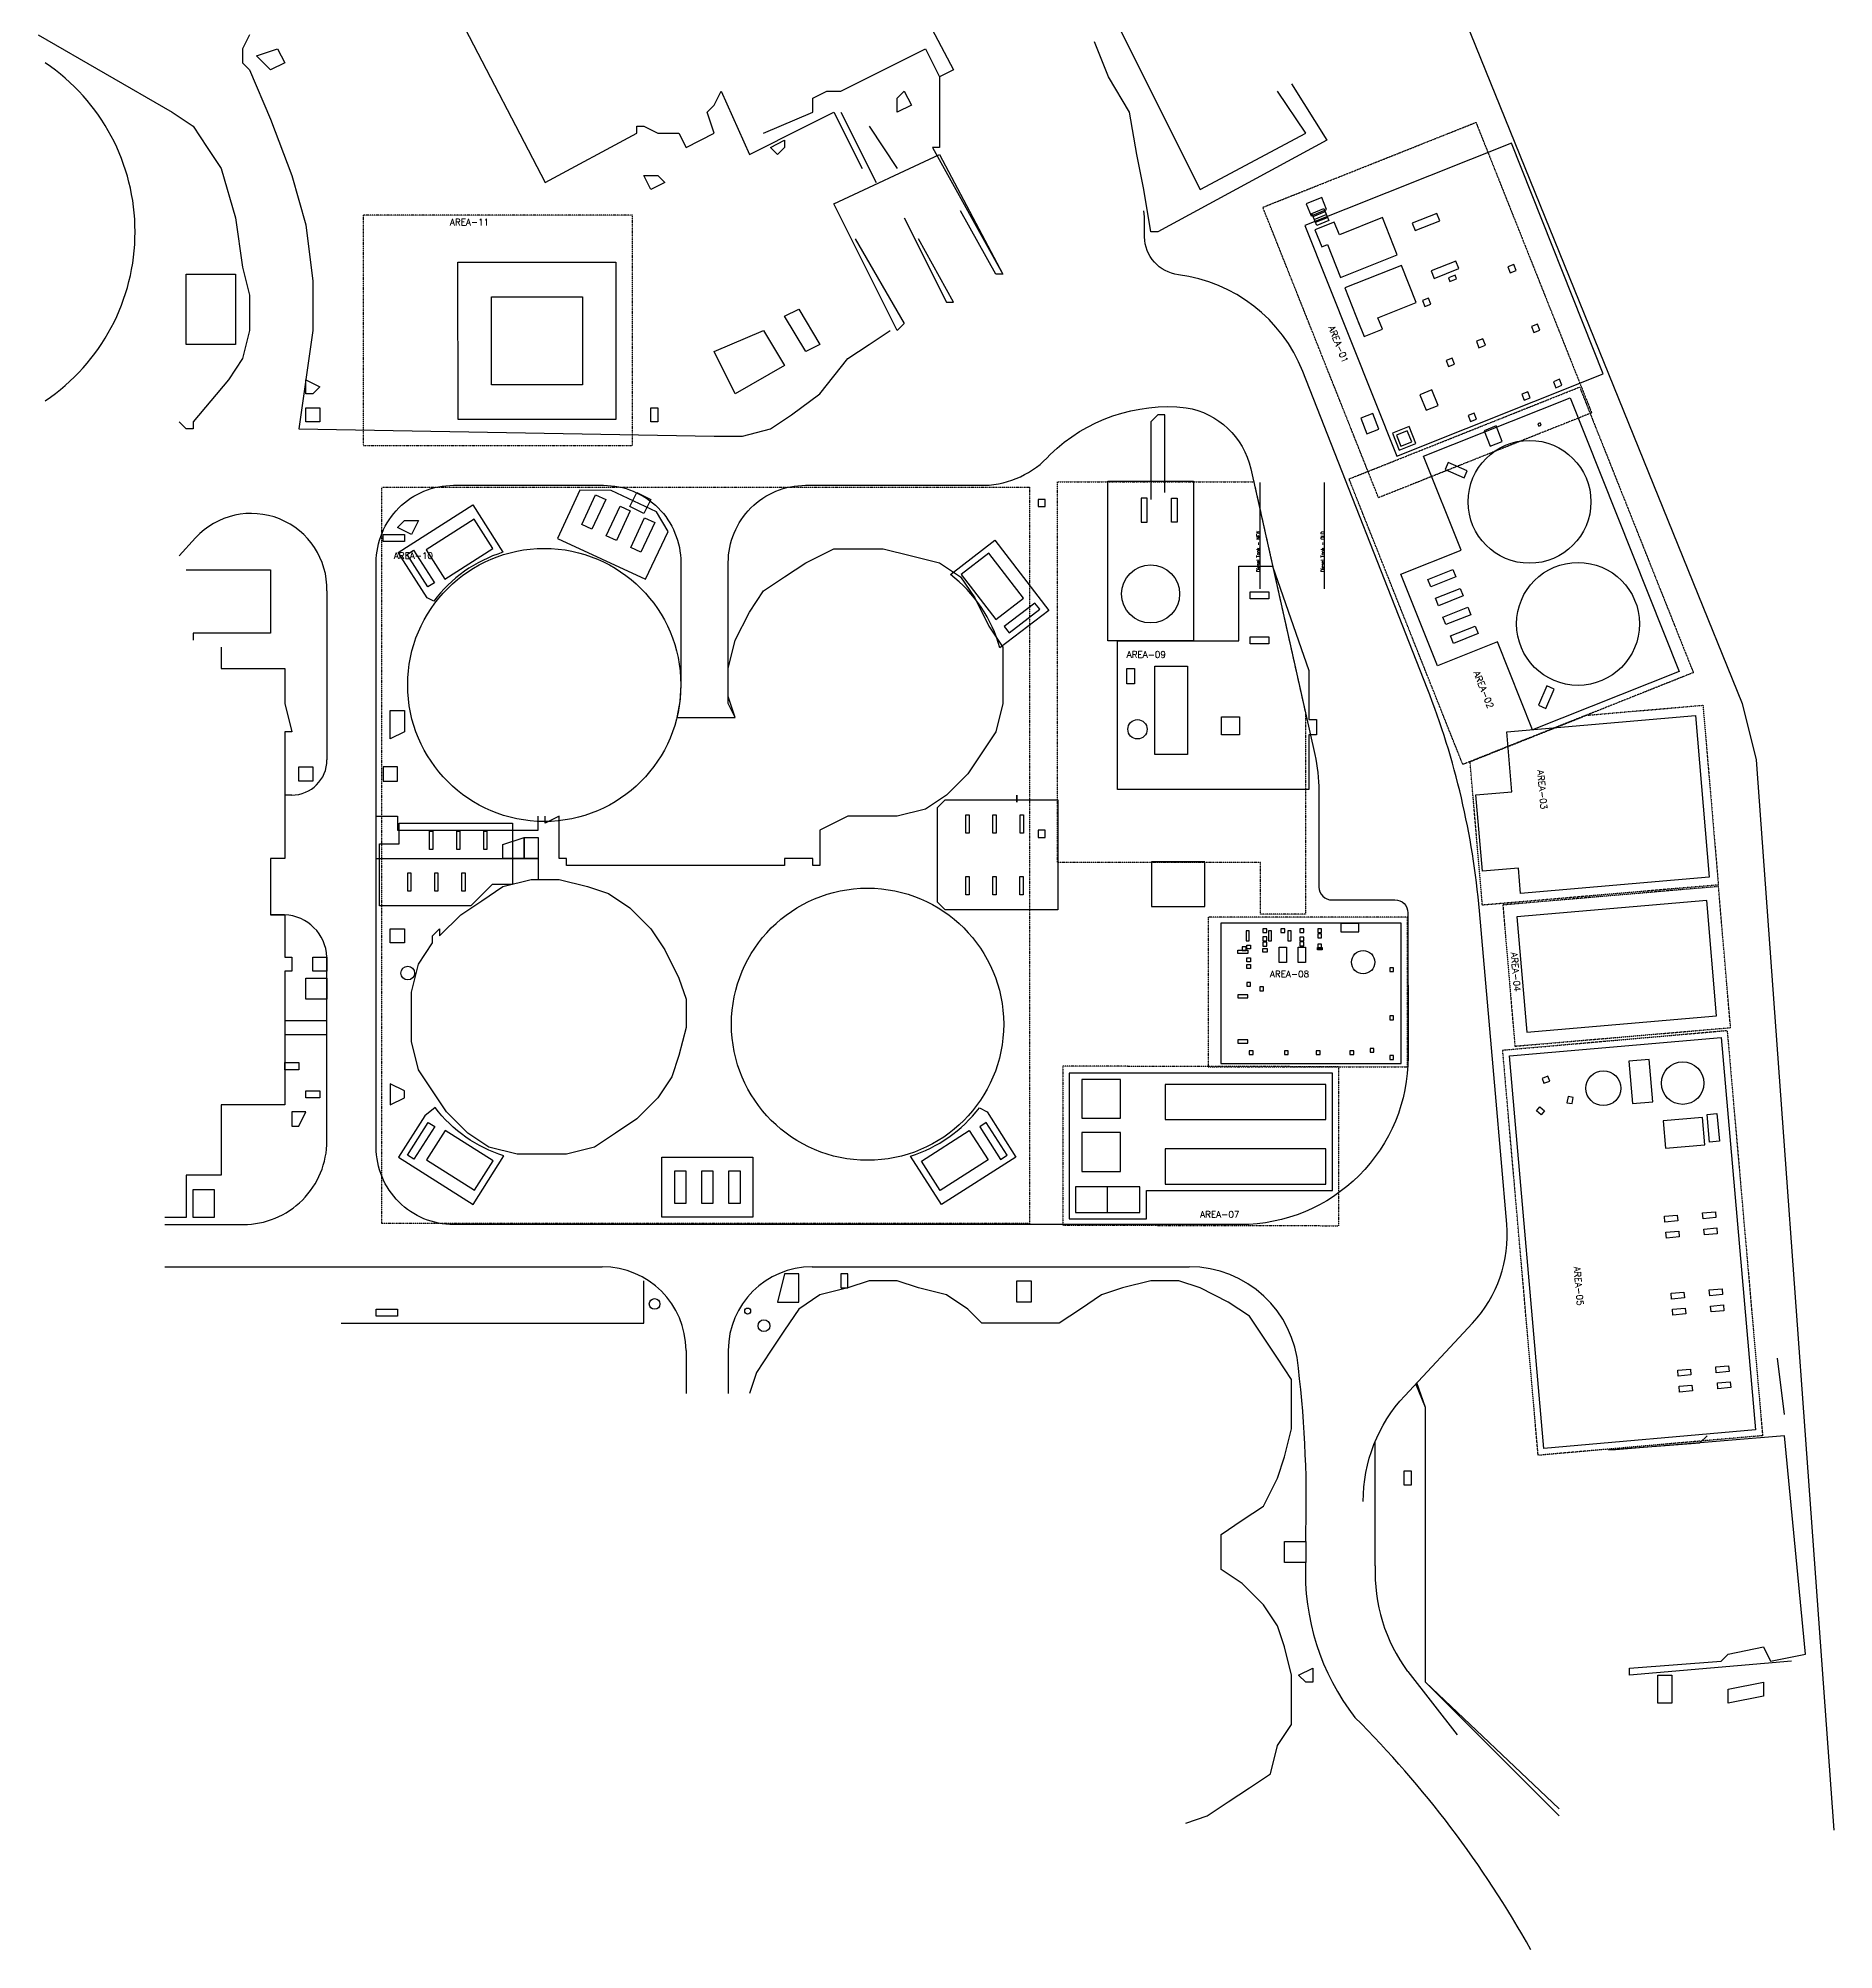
# Model space of a CAD drawing. Header units: millimetres. Extents: x 109858 to 254168, y -72223 to 151350.
# Drawn here: x 114777 to 254168, y -72223 to 76189 of the extents above; entities that cross this region are included whole.
import ezdxf

# ---------------------------------------------------------------- set-up
doc = ezdxf.new("R2010")
doc.units = ezdxf.units.MM
doc.linetypes.add('BORDER', pattern=[44.45, 12.7, -6.35, 12.7, -6.35, 0, -6.35])
for name, color, linetype, plot in [('Area-01', 3, 'BORDER', False), ('Area-02', 3, 'BORDER', False), ('Area-03', 3, 'BORDER', False), ('Area-04', 3, 'BORDER', False), ('Area-05', 3, 'BORDER', False), ('Area-07', 3, 'BORDER', False), ('Area-08', 3, 'BORDER', False), ('Area-09', 3, 'BORDER', False), ('Area-10', 3, 'BORDER', False), ('Area-11', 3, 'BORDER', False)]:
    doc.layers.add(name, color=color, linetype=linetype, plot=plot)
for name, color, linetype in [('C-A01-Conc-Slab', 7, 'Continuous'), ('C-A02-Conc-Slab', 7, 'Continuous'), ('C-A04-Conc-Slab', 7, 'Continuous'), ('C-A05-Conc-Slab', 7, 'Continuous'), ('C-A07-Conc-Slab', 7, 'Continuous'), ('C-A10-Conc-Slab', 7, 'Continuous'), ('E-Struc - Misc and Pits', 7, 'Continuous'), ('Fence', 3, 'FENCELINE2'), ('Footpath', 7, 'Continuous'), ('Kerb - Top', 2, 'Continuous'), ('Tanks', 7, 'Continuous'), ('Wall - Bottom', 7, 'Continuous')]:
    doc.layers.add(name, color=color, linetype=linetype)
doc.layers.add('NonPlot', color=3, linetype='Continuous', plot=False, transparency=0.5)
doc.styles.get("Standard").update_dxf_attribs({"font": 'simplex.shx'})
doc.linetypes.add('FENCELINE2', pattern='A,0.25,-0.1,[132,ltypeshp.shx,S=0.1,R=0,X=-0.1,Y=0],-0.1,1', length=1.45)

# ---------------------------------------------------------------- blocks, each defined once
blk = doc.blocks.new('A$C3A4271EA')
for p, q in [((205352, 12253), (201190, 12253)), ((201190, 12253), (201190, 8768)), ((205352, 8768), (205352, 12253)), ((201190, 8768), (205352, 8768))]:
    blk.add_line(p, q)

msp = doc.modelspace()

# ---------------------------------------------------------------- linework, layer by layer
at = {"elevation": 0}
msp.add_lwpolyline([(220589, -3405), (220589, 7495), (206589, 7495), (206589, -3405)], close=True, dxfattribs=at)
at = {"layer": 'Area-01'}
msp.add_lwpolyline([(226391, 69654), (235372, 47103), (218827, 40514), (209846, 63065)], close=True, dxfattribs=at)
at = {"layer": 'Area-02'}
msp.add_lwpolyline([(234438, 49105), (243268, 26934), (225369, 19802), (216538, 41972)], close=True, dxfattribs=at)
at = {"layer": 'Area-03', "elevation": 0}
msp.add_lwpolyline([(225936, 20027), (234959, 23623), (244013, 24398), (245207, 10449), (226890, 8881)], close=True, dxfattribs=at)
at = {"layer": 'Area-04', "elevation": 0}
msp.add_lwpolyline([(245218, 10327), (228479, 8894), (229417, -2066), (246156, -633)], close=True, dxfattribs=at)
at = {"layer": 'Area-05', "elevation": 0}
msp.add_lwpolyline([(228464, -2374), (245893, -849), (248645, -32309), (231217, -33833)], close=True, dxfattribs=at)
at = {"layer": 'Area-07', "flags": 128}
msp.add_lwpolyline([(209658, 12191), (193907, 12191), (193907, 41755), (209145, 41755), (213158, 23794), (213158, 8191), (209658, 8191)], close=True, dxfattribs=at)
at = {"layer": 'Area-07', "elevation": 0}
msp.add_lwpolyline([(194307, -15963), (215747, -16007), (215747, -3667), (194307, -3623)], close=True, dxfattribs=at)
at = {"layer": 'Area-08'}
msp.add_lwpolyline([(205589, -3662), (221089, -3662), (221089, 7958), (205589, 7958)], close=True, dxfattribs=at)
at = {"layer": 'Area-10'}
msp.add_lwpolyline([(141458, 41341), (191727, 41341), (191727, -15835), (141458, -15835)], close=True, dxfattribs=at)
at = {"layer": 'Area-11', "elevation": 0, "flags": 128}
msp.add_lwpolyline([(140003, 62441), (140003, 44581), (160904, 44581), (160904, 62441)], close=True, dxfattribs=at)
at = {"layer": 'C-A01-Conc-Slab'}
for p, q in [((213751, 62359, 22448), (214680, 62729, 22448)), ((213843, 62127, 22448), (214772, 62497, 22448)), ((213936, 61895, 22448), (214865, 62265, 22448))]:
    msp.add_line(p, q, dxfattribs=at)
for points in [[(213105, 61662), (220238, 43750), (236279, 50135), (229145, 68047)], [(214426, 63812), (213218, 63331), (213588, 62402), (214796, 62883)], [(214028, 61662), (213658, 62591), (214587, 62961), (214957, 62032)], [(221446, 61832), (221675, 61256), (223590, 62016), (223361, 62592)], [(222919, 58124), (223148, 57547), (225062, 58307), (224833, 58884)], [(222228, 55815), (222413, 55350), (222878, 55534), (222694, 55999)], [(226425, 52659), (226625, 52157), (227127, 52357), (226927, 52859)], [(224074, 51170), (224259, 50704), (224725, 50886), (224539, 51352)], [(222041, 48514), (222522, 47306), (223451, 47676), (222970, 48884)], [(217445, 46687), (217926, 45479), (218855, 45849), (218374, 47057)], [(219908, 45525), (220434, 44205), (221725, 44719), (221199, 46039)], [(225774, 46887), (225959, 46423), (226424, 46608), (226239, 47072)], [(227023, 45715), (227504, 44508), (228433, 44878), (227952, 46085)], [(231188, 46248), (231262, 46062), (231447, 46136), (231373, 46322)], [(220224, 45381), (220564, 44526), (221400, 44859), (221060, 45714)]]:
    msp.add_lwpolyline(points, close=True, dxfattribs=at)
for points, elevation in [([(215786, 60933), (215395, 61917), (213892, 61321), (214418, 59999), (214864, 60176)], -99), ([(214864, 60176), (215879, 57623), (220274, 59368), (219126, 62259), (215786, 60933)], -99), ([(217218, 54246), (217702, 53027), (219130, 53594), (218777, 54481)], 22000)]:
    msp.add_lwpolyline(points, dxfattribs=dict(at, elevation=elevation))
msp.add_lwpolyline([(218777, 54481), (221746, 55660), (220598, 58551), (216202, 56805), (217350, 53915)], dxfattribs=at)
for points, elevation in [([(228860, 58449), (229044, 57984), (229509, 58168), (229324, 58633)], 0), ([(224262, 57576), (224374, 57297), (224889, 57502), (224779, 57781)], -202), ([(230706, 53802), (230890, 53337), (231355, 53522), (231170, 53986)], 0), ([(232405, 49522), (232590, 49057), (233055, 49243), (232870, 49707)], 21800), ([(229952, 48547), (230137, 48083), (230601, 48268), (230416, 48732)], 21800)]:
    msp.add_lwpolyline(points, close=True, dxfattribs=dict(at, elevation=elevation))
at = {"layer": 'C-A02-Conc-Slab'}
msp.add_lwpolyline([(233695, 48269), (242154, 27028), (230784, 22497), (228067, 29320), (223395, 27459), (220557, 34585), (225230, 36443), (222324, 43740)], close=True, dxfattribs=at)
at = {"layer": 'C-A02-Conc-Slab', "flags": 128}
for points in [[(223990, 42697), (225478, 42051), (225720, 42611), (224232, 43257), (223990, 42697)], [(225478, 42051), (225720, 42611), (224232, 43257), (223990, 42697)], [(231889, 25898), (231251, 24408), (231807, 24160), (232457, 25651), (231889, 25898)], [(231889, 25898), (231251, 24408), (231807, 24160), (232457, 25651)]]:
    msp.add_lwpolyline(points, close=True, dxfattribs=at)
at = {"layer": 'C-A02-Conc-Slab'}
for points in [[(222665, 34176), (224589, 34940), (224820, 34359), (222896, 33595), (222665, 34176)], [(223248, 32713), (225172, 33476), (225402, 32895), (223479, 32132), (223247, 32712)], [(223831, 31249), (225755, 32013), (225985, 31432), (224061, 30669), (223830, 31249)], [(224414, 29786), (226337, 30549), (226568, 29969), (224644, 29205), (224413, 29786)]]:
    msp.add_lwpolyline(points, dxfattribs=at)
for centre in [(230550, 40196, 22448), (234314, 30716, 22448)]:
    msp.add_circle(centre, 4770, dxfattribs=at)
at = {"layer": 'C-A04-Conc-Slab', "elevation": 0}
msp.add_lwpolyline([(244307, 9246), (229561, 7983), (230328, -984), (245074, 278)], close=True, dxfattribs=at)
at = {"layer": 'C-A05-Conc-Slab'}
for points in [[(217291, 7458), (215891, 7458), (215891, 6812), (217291, 6812)], [(208793, 6883), (208543, 6883), (208543, 6118), (208793, 6118)], [(209858, 6745), (210158, 6745), (210158, 7045), (209858, 7045)], [(210158, 6412), (209858, 6412), (209858, 6112), (210158, 6112)], [(210158, 6009), (209858, 6009), (209858, 5709), (210158, 5709)], [(210525, 6883), (210275, 6883), (210275, 6118), (210525, 6118)], [(211249, 6745), (211549, 6745), (211549, 7045), (211249, 7045)], [(212037, 6883), (211787, 6883), (211787, 6118), (212037, 6118)], [(213026, 6402), (212726, 6402), (212726, 6102), (213026, 6102)], [(213026, 6031), (212726, 6031), (212726, 5731), (213026, 5731)], [(212727, 6745), (213027, 6745), (213027, 7045), (212727, 7045)], [(214109, 6745), (214409, 6745), (214409, 7045), (214109, 7045)], [(214409, 6648), (214109, 6648), (214109, 6348), (214409, 6348)], [(207913, 5375), (208678, 5375), (208678, 5125), (207913, 5125)], [(208245, 5356), (208545, 5356), (208545, 5656), (208245, 5656)], [(208596, 5787), (208896, 5787), (208896, 5487), (208596, 5487)], [(208596, 4784), (208896, 4784), (208896, 4484), (208596, 4484)], [(209839, 5510), (210178, 5510), (210178, 5218), (209839, 5218)], [(211110, 5629), (211688, 5629), (211688, 4436), (211110, 4436)], [(212588, 5629), (213166, 5629), (213166, 4436), (212588, 4436)], [(214080, 5604), (214439, 5604), (214439, 5407), (214080, 5407)], [(214409, 5841), (214109, 5841), (214109, 5541), (214409, 5541)], [(208596, 4274), (208896, 4274), (208896, 3974), (208596, 3974)], [(219702, 3725), (220002, 3725), (220002, 4025), (219702, 4025)], [(207913, 1674), (208678, 1674), (208678, 1924), (207913, 1924)], [(208596, 2581), (208896, 2581), (208896, 2881), (208596, 2881)], [(209607, 2235), (209907, 2235), (209907, 2535), (209607, 2535)], [(219702, -25), (220002, -25), (220002, 275), (219702, 275)], [(229006, -2829), (245438, -1391), (248104, -31854), (231671, -33292)], [(207913, -1837), (208678, -1837), (208678, -1587), (207913, -1587)], [(208794, -2725), (209094, -2725), (209094, -2425), (208794, -2425)], [(211518, -2725), (211818, -2725), (211818, -2425), (211518, -2425)], [(213994, -2725), (214294, -2725), (214294, -2425), (213994, -2425)], [(216602, -2725), (216902, -2725), (216902, -2425), (216602, -2425)], [(218175, -2538), (218475, -2538), (218475, -2238), (218175, -2238)], [(219702, -3095), (220002, -3095), (220002, -2795), (219702, -2795)], [(231669, -4951), (232120, -4788), (231983, -4409), (231531, -4572)], [(238550, -6523), (240125, -6389), (239843, -3096), (238268, -3231)], [(231343, -6779), (231710, -7088), (231450, -7396), (231083, -7087)], [(233853, -6527), (233937, -6055), (233540, -5984), (233456, -6456)], [(244335, -7373), (245103, -7307), (245286, -9446), (244519, -9511)], [(241107, -9988), (244150, -9727), (243969, -7605), (240925, -7865)], [(241026, -15273), (242020, -15186), (242059, -15634), (241065, -15721)], [(243986, -15019), (244980, -14932), (245020, -15381), (244026, -15467)], [(244093, -16265), (245087, -16178), (245126, -16626), (244132, -16713)], [(241138, -16518), (242132, -16431), (242171, -16879), (241177, -16966)], [(241538, -21251), (242532, -21164), (242572, -21612), (241578, -21699)], [(244498, -20997), (245492, -20910), (245531, -21359), (244537, -21446)], [(244605, -22243), (245599, -22156), (245638, -22604), (244644, -22691)], [(241645, -22496), (242639, -22409), (242678, -22858), (241684, -22945)], [(242050, -27229), (243044, -27142), (243083, -27590), (242089, -27677)], [(245010, -26975), (246004, -26888), (246043, -27337), (245049, -27424)], [(245141, -28211), (246135, -28124), (246174, -28573), (245180, -28660)], [(242157, -28475), (243151, -28388), (243190, -28836), (242196, -28923)]]:
    msp.add_lwpolyline(points, close=True, dxfattribs=at)
for centre, radius in [((217632, 4450), 904), ((236281, -5332, 24400), 1355), ((242439, -4939, 24400), 1650)]:
    msp.add_circle(centre, radius, dxfattribs=at)
msp.add_arc((106469, 61156), 15828, 304.01935, 55.98065, dxfattribs=at)
at = {"layer": 'C-A07-Conc-Slab'}
for points in [[(194799, -15486), (200804, -15486), (200804, -13274), (215243, -13274), (215243, -4162), (194799, -4162)], [(214743, -7768), (214743, -5040), (202256, -5040), (202256, -7768)], [(214743, -12774), (214743, -10035), (202256, -10035), (202256, -12774)]]:
    msp.add_lwpolyline(points, close=True, dxfattribs=at)
at = {"layer": 'C-A07-Conc-Slab', "flags": 128}
for points in [[(195803, -7663), (198804, -7663), (198804, -4662), (195803, -4662)], [(195803, -11787), (198804, -11787), (198804, -8776), (195803, -8776)], [(195299, -14977), (197796, -14977), (197796, -12984), (195299, -12984)]]:
    msp.add_lwpolyline(points, close=True, dxfattribs=at)
msp.add_lwpolyline([(197796, -14977), (200304, -14977), (200304, -12984), (197796, -12984)], dxfattribs=at)
at = {"layer": 'C-A10-Conc-Slab'}
for points, elevation in [([(197810, 41802), (204455, 41802), (204455, 29402), (197810, 29402), (197810, 41802)], 20650), ([(155085, 37341), (161924, 34187), (163688, 37896), (162785, 39420), (159247, 41070), (156835, 41092), (155085, 37341)], 21600), ([(200413, 40467), (200413, 38621), (200873, 38621), (200873, 40467), (200413, 40467)], 21918), ([(202745, 40467), (203205, 40467), (203205, 38617), (202745, 38617), (202745, 40467)], 21740), ([(148614, 38848), (144891, 36476), (146341, 34199), (150065, 36571), (148614, 38848)], 21600), ([(143922, 36439), (145533, 33909), (145027, 33587), (143416, 36117), (143922, 36439)], 21600), ([(188569, 36208), (186427, 34565), (189114, 31063), (191256, 32707), (188569, 36208)], 21807), ([(198555, 29402), (207980, 29402), (207980, 35203), (210594, 35203), (213410, 27103), (213410, 23292), (214010, 23292), (214010, 22092), (213410, 22092), (213410, 17862), (198555, 17862), (198555, 29402)], 21650), ([(192157, 32337), (189777, 30510), (190142, 30034), (192522, 31861), (192157, 32337)], 21600), ([(228783, 22341), (243429, 23595), (244503, 11041), (229858, 9787), (229690, 11750), (226890, 11510), (226382, 17448), (229182, 17688), (228783, 22341)], 21480), ([(184594, 16459), (185194, 17059), (193934, 17059), (193934, 8519), (185194, 8519), (184594, 9119), (184594, 16459)], 21500), ([(142791, 15258), (151607, 15258), (151607, 10475), (150022, 10475), (148365, 8818), (141266, 8818), (141266, 13633), (142791, 13633), (142791, 15258)], 21150), ([(145054, -7994), (145560, -8316), (143948, -10846), (143442, -10524), (145054, -7994)], 21312), ([(146369, -8606), (144918, -10883), (148642, -13255), (150092, -10978), (146369, -8606)], 21100), ([(183336, -10992), (187060, -8620), (188510, -10897), (184787, -13269), (183336, -10992)], 21625), ([(187872, -8327), (189484, -10857), (189990, -10535), (188378, -8005), (187872, -8327)], 21400)]:
    msp.add_lwpolyline(points, dxfattribs=dict(at, elevation=elevation))
for points, elevation in [([(158048, 40736), (158829, 40372), (157756, 38071), (156975, 38436)], 21603), ([(159951, 39848), (160732, 39484), (159660, 37184), (158878, 37548)], 21603), ([(161854, 38961), (162635, 38597), (161563, 36296), (160782, 36661)], 21603), ([(208875, 33213), (210305, 33213), (210305, 32663), (208875, 32663)], 21900), ([(208875, 29713), (210305, 29713), (210305, 29162), (208875, 29162)], 21900), ([(199282, 27253), (199882, 27253), (199882, 26053), (199282, 26053)], 21920), ([(201459, 27433), (204009, 27433), (204009, 20582), (201459, 20582)], 21885), ([(206644, 23503), (208044, 23503), (208044, 22103), (206644, 22103)], 20950), ([(186789, 15899), (187039, 15899), (187039, 14479), (186789, 14479)], 21784), ([(188889, 15899), (189139, 15899), (189139, 14479), (188889, 14479)], 21767), ([(191019, 15899), (191259, 15899), (191259, 14479), (191019, 14479)], 21765), ([(145165, 14618), (145415, 14618), (145415, 13198), (145165, 13198)], 21450), ([(147265, 14618), (147515, 14618), (147515, 13198), (147265, 13198)], 21450), ([(149365, 14618), (149615, 14618), (149615, 13198), (149365, 13198)], 21450), ([(143462, 11398), (143712, 11398), (143712, 9978), (143462, 9978)], 21428), ([(145562, 11398), (145812, 11398), (145812, 9978), (145562, 9978)], 21450), ([(147662, 11398), (147912, 11398), (147912, 9978), (147662, 9978)], 21450), ([(186789, 11099), (187039, 11099), (187039, 9679), (186789, 9679)], 21787), ([(188889, 11099), (189139, 11099), (189139, 9679), (188889, 9679)], 21787), ([(190989, 11099), (191239, 11099), (191239, 9679), (190989, 9679)], 21787), ([(163197, -10697), (170259, -10697), (170259, -15335), (163197, -15335)], 21350), ([(164197, -11747), (165059, -11747), (165059, -14285), (164197, -14285)], 21425), ([(166297, -11747), (167159, -11747), (167159, -14285), (166297, -14285)], 21425), ([(168397, -11747), (169259, -11747), (169259, -14285), (168397, -14285)], 21425)]:
    msp.add_lwpolyline(points, close=True, dxfattribs=dict(at, elevation=elevation))
for points in [[(161241, 40931), (162334, 40384), (161788, 39291), (160694, 39838), (161241, 40931)], [(143202, 38745), (144295, 38745), (143749, 37651), (142656, 38198), (143202, 38745)], [(141562, 37651), (143202, 37651), (143202, 37105), (141562, 37105), (141562, 37651)], [(142109, 23986), (143202, 23986), (143202, 22346), (142109, 21799), (142109, 23986)], [(141562, 19613), (141562, 18519), (142656, 18519), (142656, 19613), (141562, 19613)], [(142109, 7040), (143202, 7040), (143202, 5947), (142109, 5947), (142109, 7040)], [(142109, -4986), (142109, -6626), (143202, -6079), (143202, -5532), (142109, -4986)]]:
    msp.add_lwpolyline(points, close=True, dxfattribs=at)
for points, elevation in [([(148504, 39952), (150846, 36275, 0.1574032), (145477, 32479), (144968, 32750), (142724, 36271), (148504, 39952)], 21500), ([(189049, 37209), (193223, 31768), (189425, 28854, 0.1647483), (185589, 34554), (189049, 37209)], 21500), ([(145593, -6839), (144794, -7472), (142751, -10678), (148531, -14360), (150934, -10587, -0.1558909), (145593, -6839, 1.804267)], 21030), ([(187839, -6848), (188438, -7167), (190681, -10688), (184897, -14372), (182493, -10599, 0.1560746), (187839, -6848, 0.491972)], 21330)]:
    msp.add_lwpolyline(points, format="xyb", dxfattribs=dict(at, elevation=elevation))
for centre, radius in [((201136, 33041, 21900), 2250), ((200115, 22532, 21955), 750), ((143468, 3601), 531)]:
    msp.add_circle(centre, radius, dxfattribs=at)
at = {"layer": 'E-Struc - Misc and Pits'}
for points in [[(131723, 74822), (133363, 75369), (133910, 74276), (132816, 73729), (131723, 74822)], [(181466, 71542), (182013, 72089), (182560, 70996), (181466, 70449), (181466, 71542)], [(161788, 65529), (162881, 65529), (163428, 64983), (162334, 64436), (161788, 65529)], [(161788, 65529), (162881, 65529), (163428, 64983), (162334, 64436), (161788, 65529)], [(172720, 54597), (173814, 55144), (175453, 52410), (174360, 51864), (172720, 54597)], [(167254, 51864), (171080, 53504), (172720, 50770), (168894, 48584), (167254, 51864)], [(135549, 49677), (136643, 49131), (136096, 48584), (135549, 48584), (135549, 49677)], [(135549, 47491), (136643, 47491), (136643, 46397), (135549, 46397), (135549, 47491)], [(162334, 47491), (162881, 47491), (162881, 46397), (162334, 46397), (162334, 47491)], [(192399, 40384), (192399, 39838), (192946, 39838), (192946, 40384), (192399, 40384)], [(190759, 17426), (190759, 16879), (190759, 17426)], [(150855, 13600), (152495, 14146), (152495, 12506), (150855, 12506), (150855, 13600)], [(152495, 14146), (153588, 14146), (153588, 12506), (152495, 12506), (152495, 14146)], [(192399, 14693), (192399, 14146), (192946, 14146), (192946, 14693), (192399, 14693)], [(136096, 4854), (137189, 4854), (137189, 3760), (136096, 3760), (136096, 4854)], [(134456, -7172), (134456, -8266), (135003, -8266), (135549, -7172), (134456, -7172)], [(126803, -13185), (128443, -13185), (128443, -15372), (126803, -15372), (126803, -13185)], [(172174, -21931), (173814, -21931), (173814, -19745), (172720, -19745), (172174, -21931)], [(177093, -20838), (177640, -20838), (177640, -19745), (177093, -19745), (177093, -20838)], [(190759, -20291), (191852, -20291), (191852, -21931), (190759, -21931), (190759, -20291)], [(141016, -22478), (142656, -22478), (142656, -23025), (141016, -23025), (141016, -22478)], [(220824, -35050), (221370, -35050), (221370, -36144), (220824, -36144), (220824, -35050)], [(211531, -40517), (213171, -40517), (213171, -42157), (211531, -42157), (211531, -40517)], [(212624, -50903), (213717, -50356), (213717, -51449), (213171, -51449), (212624, -50903)], [(240502, -50903), (241596, -50903), (241596, -53089), (240502, -53089), (240502, -50903)], [(245969, -51996), (248702, -51449), (248702, -52543), (245969, -53089), (245969, -51996)]]:
    msp.add_lwpolyline(points, close=True, dxfattribs=at)
for centre, radius in [((162628, -22084), 415), ((169851, -22635), 231), ((171114, -23773), 457)]:
    msp.add_circle(centre, radius, dxfattribs=at)
at = {"layer": 'Fence'}
msp.add_lwpolyline([(194585, 151350), (221370, 87941), (247062, 24532), (248155, 20159), (254168, -62929)], dxfattribs=at)
at = {"layer": 'Footpath'}
for points in [[(177093, 70449), (179826, 64983)], [(179280, 69356), (181466, 66076)], [(141016, 15786), (142656, 15786), (142656, 14693), (153588, 14693), (153588, 15786)], [(141016, 12506), (153588, 12506), (153588, 10866)]]:
    msp.add_lwpolyline(points, dxfattribs=at)
at = {"layer": 'Footpath', "flags": 128}
for points in [[(133910, -66), (137189, -66)], [(133910, -1159), (137189, -1159)]]:
    msp.add_lwpolyline(points, dxfattribs=at)
at = {"layer": 'Kerb - Top'}
for p, q in [((125710, 36011), (126995, 37403)), ((124617, -19198), (158567, -19198)), ((174847, -19198), (204133, -19198)), ((165067, -25698), (165067, -29038)), ((168347, -25698), (168347, -29038)), ((168349, -25755), (168347, -25758)), ((218577, -42403), (218577, -32743)), ((221099, -50627), (224926, -55547))]:
    msp.add_line(p, q, dxfattribs=at)
for points in [[(175453, 93408), (185839, 73729), (184746, 73182), (184746, 67716), (184199, 67716), (189666, 57877)], [(114777, 76462), (125163, 70449), (126803, 69356), (127897, 67716), (128990, 66076), (130083, 62250), (130630, 58423), (131176, 56237), (131176, 53504), (130630, 51317), (129536, 49677), (126803, 46397), (126803, 45851), (126257, 45851), (125710, 46397)], [(131176, 76462), (130630, 75369), (130630, 74276), (131176, 73729), (132816, 69903), (134456, 65529), (135549, 61703), (136096, 57330), (136096, 53504), (135003, 45851), (167254, 45304), (169440, 45304), (171627, 45851), (173267, 46944), (175453, 48584), (177640, 51317), (179280, 52410), (180920, 53504)], [(212078, 72636), (214811, 68263), (201692, 61156), (201145, 61156), (200598, 64436), (200052, 67169), (199505, 70449), (197865, 73182), (196772, 75915)], [(202238, 40931), (202238, 45304), (202238, 46397), (202238, 46944), (201692, 46944), (201145, 46397), (201145, 45851), (201145, 43664), (201145, 40384)], [(137189, 33278), (137189, 20159)], [(134456, 17426), (133910, 17426)], [(138283, -23571), (161788, -23571), (161788, -20291)], [(232850, -61289), (222464, -51449), (222464, -30131), (221793, -28215)]]:
    msp.add_lwpolyline(points, dxfattribs=at)
for points in [[(171627, 67716), (172720, 68263), (172720, 67716), (172174, 67169), (171627, 67716)], [(161788, 65529), (162881, 65529), (163428, 64983), (162334, 64436), (161788, 65529)]]:
    msp.add_lwpolyline(points, close=True, dxfattribs=at)
for points in [[(217638, -37413), (217638, -37413, -0.1902829), (220864, -29210), (226131, -23565, 0.2125144), (228781, -15876), (227898, -5732), (226665, 8428, 0.0720066), (222604, 25723), (212941, 50315, 0.2740544), (203286, 57830, -0.3742727), (200665, 60771), (200647, 62316), (200608, 62784)], [(168894, 23439), (168347, 24532), (168347, 25079), (168347, 35478, -0.4142136), (174347, 41478), (188245, 41478, 0.2047596), (193334, 43857, -0.2249234), (203902, 47505, -0.3023237), (208918, 42768), (213879, 20569, -0.0546445), (214192, 17753), (214203, 10286, 0.4142136), (215205, 9287), (220103, 9295, -0.4142136), (221105, 8296), (221121, -2899, -0.4146496), (208121, -15918), (147016, -15918, -0.4142136), (141016, -9918), (141016, 34918), (141016, 35478, -0.4142136), (147016, 41478), (158664, 41478, -0.4142136), (164664, 35478), (164664, 25977), (164587, 24698), (164356, 23439)], [(124617, -15918), (130689, -15918, 0.4142136), (137189, -9418), (137189, 4854, 0.3883359), (133903, 8133), (132816, 8133)]]:
    msp.add_lwpolyline(points, format="xyb", dxfattribs=at)
for centre, radius, start, end in [((131313, 33415), 5878, 358.66778, 137.2797), ((134456, 20159), 2733, 270, 0), ((158567, -25698), 6500, 360, 90), ((174847, -25698), 6500, 90, 180), ((204133, -27698), 8500, 4.31475, 90), ((123704, -37510), 89518, 358.07535, 6.70484), ((231363, -42984), 18215, 177.39558, 217.93651), ((231363, -42984), 12799, 177.39558, 216.60024), ((158286, -112836), 82989, 29.29904, 44.97174)]:
    msp.add_arc(centre, radius, start, end, dxfattribs=at)
at = {"layer": 'NonPlot'}
for p, q in [((209640, 33440, 22000), (209640, 41692, 22000)), ((214641, 33440, 22000), (214641, 41692, 22000))]:
    msp.add_line(p, q, dxfattribs=at)
at = {"layer": 'Tanks'}
for points in [[(147364, 58792), (159619, 58792), (159619, 46592), (147365, 46592)], [(149965, 56102), (157019, 56102), (157019, 49282), (149965, 49282)]]:
    msp.add_lwpolyline(points, close=True, dxfattribs=at)
msp.add_lwpolyline([(203878, -62382), (205518, -61835), (207158, -60742), (208798, -59649), (210438, -58556), (210984, -56369), (212078, -54729), (212078, -52543), (212078, -50903), (211531, -48716), (210984, -47076), (209891, -45436), (208251, -43797), (206611, -42703), (206611, -39970), (208251, -38877), (209891, -37784), (210984, -35597), (211531, -33957), (212078, -31771), (212078, -30131), (212078, -27944), (210984, -26304), (209891, -24664), (208798, -23025), (207158, -21931), (204971, -20838), (203332, -20291), (201145, -20291), (198958, -20838), (197319, -21385), (195679, -22478), (194039, -23571), (188026, -23571), (186933, -22478), (185293, -21385), (183106, -20838), (181466, -20291), (179280, -20291), (177640, -20838), (175453, -21385), (173814, -22478), (172720, -24118), (171627, -25758), (170534, -27398), (169987, -29038)], dxfattribs=at)
msp.add_circle((154061, 25977), 10603, dxfattribs=at)
at = {"layer": 'Wall - Bottom'}
for points in [[(212624, 100514), (191852, 89581), (196225, 80835), (196772, 81382), (198958, 82475), (200052, 79742), (197865, 78649), (204971, 64436), (213171, 68809), (210984, 72089)], [(147575, 77555), (154135, 64983), (161241, 68809), (161241, 69356), (161788, 69356), (162881, 68809), (164521, 68809), (165067, 67716), (167254, 68809), (166707, 70449), (167254, 70996), (167801, 72089), (169987, 67169), (174360, 69356), (175453, 69903), (176547, 70449), (178733, 66076)], [(171080, 68809), (174907, 70449), (174907, 71542), (176000, 72089), (177093, 72089), (183653, 75369), (184746, 73182)], [(178187, 60610), (182013, 54050), (181466, 53504), (176547, 63343), (184746, 67169), (189666, 57877), (189119, 57877), (186386, 62796)], [(182013, 62250), (185293, 55690), (185839, 55690), (183106, 60610)], [(164356, 23439), (168894, 23439), (168347, 25079), (168347, 27265), (168894, 29452), (169987, 31638), (171080, 33278), (172720, 34372), (174360, 35465), (176547, 36558), (178733, 36558), (180373, 36558), (182560, 36011), (184746, 35465), (186386, 34372), (187479, 32732), (188573, 30545), (189666, 28905), (189666, 26719), (189666, 24532), (189119, 22346), (188026, 20706), (186933, 19066), (185293, 17426), (183653, 16333), (181466, 15786), (179280, 15786), (177640, 15786), (175453, 14693), (175453, 11960), (174907, 11960), (174907, 12506), (172720, 12506), (172720, 11960), (162881, 11960), (162334, 11960), (158508, 11960), (155775, 11960), (155775, 12506), (155228, 12506), (155228, 15786), (154135, 15240), (154135, 15786)], [(126257, 34918), (132816, 34918), (132816, 29999), (129536, 29999), (126803, 29999), (126803, 29452)], [(128990, 28905), (128990, 27265), (133910, 27265), (133910, 24532), (134456, 22346), (133910, 22346), (133910, 17426), (133910, 13053), (133910, 12506), (132816, 12506), (132816, 8133), (133910, 8133), (133910, 5947), (133910, 4854), (134456, 4854), (134456, 3760), (133910, 3760), (133910, -6626), (128990, -6626), (128990, -12092), (126257, -12092), (126257, -15372), (124617, -15372)], [(250342, -30677), (249795, -26304)], [(232850, -61835), (222464, -51449), (222464, -30131), (221726, -28287)], [(250888, -49809), (238316, -50903), (238316, -50356), (245422, -49809), (245969, -49263), (248702, -48716), (249248, -49809), (251982, -49263), (250342, -32317), (237223, -33411), (236676, -33411), (243782, -32864), (244329, -32317)]]:
    msp.add_lwpolyline(points, dxfattribs=at)
for points in [[(126257, 57877), (130083, 57877), (130083, 52410), (126257, 52410), (126257, 57877)], [(135003, 19613), (136096, 19613), (136096, 18519), (135003, 18519), (135003, 19613)], [(145935, 6493), (147575, 8133), (149215, 9227), (150855, 10320), (153042, 10866), (155228, 10866), (157415, 10320), (159054, 9773), (160694, 8680), (162334, 7040), (163428, 5400), (164521, 3214), (165067, 1574), (165067, -613), (164521, -2799), (163974, -4439), (162881, -6079), (161241, -7719), (159601, -8812), (157961, -9905), (155775, -10452), (154135, -10452), (151948, -10452), (149762, -9905), (148122, -8812), (146482, -7172), (145389, -5532), (144295, -3893), (143749, -1706), (143749, 481), (143749, 2120), (144295, 4307), (145389, 5947), (145389, 6493), (145935, 7040)], [(135549, 3214), (137189, 3214), (137189, 1574), (135549, 1574), (135549, 3214)], [(133910, -3346), (135003, -3346), (135003, -3893), (133910, -3893), (133910, -3346)], [(135549, -5532), (136643, -5532), (136643, -6079), (135549, -6079), (135549, -5532)]]:
    msp.add_lwpolyline(points, close=True, dxfattribs=at)
msp.add_circle((179160, -363), 10567, dxfattribs=at)

# ---------------------------------------------------------------- block references
at = {"layer": 'Footpath'}
msp.add_blockref('A$C3A4271EA', (0, 0), dxfattribs=at)

# ---------------------------------------------------------------- texts
at = {"layer": 'Area-01', "insert": (215389, 53937, 22448), "char_height": 500, "attachment_point": 1, "rotation": 291.71583}
msp.add_mtext_dynamic_manual_height_columns('AREA-01', width=4099.04, gutter_width=1, heights=[0], dxfattribs=at)
at = {"layer": 'Area-02', "insert": (226658, 27117, 22448), "char_height": 500, "attachment_point": 1, "rotation": 291.71583}
msp.add_mtext_dynamic_manual_height_columns('AREA-02', width=4099.04, gutter_width=1, heights=[0], dxfattribs=at)
at = {"layer": 'Area-03', "insert": (231655, 19387, 64), "char_height": 500, "attachment_point": 1, "rotation": 274.89364}
msp.add_mtext_dynamic_manual_height_columns('AREA-03', width=4099.04, gutter_width=1, heights=[0], dxfattribs=at)
at = {"layer": 'Area-04', "insert": (229600, 5231), "char_height": 500, "attachment_point": 1, "rotation": 274.89364}
msp.add_mtext_dynamic_manual_height_columns('AREA-04', width=4099.04, gutter_width=1, heights=[0], dxfattribs=at)
at = {"layer": 'Area-05', "insert": (234485, -19154), "char_height": 500, "attachment_point": 1, "rotation": 274.89364}
msp.add_mtext_dynamic_manual_height_columns('AREA-05', width=4099.04, gutter_width=1, heights=[0], dxfattribs=at)
at = {"layer": 'Area-07', "insert": (204981, -14879), "char_height": 500, "attachment_point": 1}
msp.add_mtext_dynamic_manual_height_columns('AREA-07', width=4099.04, gutter_width=1, heights=[0], dxfattribs=at)
at = {"layer": 'Area-08', "insert": (210397, 3784), "char_height": 500, "attachment_point": 1}
msp.add_mtext_dynamic_manual_height_columns('AREA-08', width=3433.57, gutter_width=1, heights=[0], dxfattribs=at)
at = {"layer": 'Area-09', "insert": (199276, 28588), "char_height": 500, "attachment_point": 1}
msp.add_mtext_dynamic_manual_height_columns('AREA-09', width=4099.04, gutter_width=1, heights=[0], dxfattribs=at)
at = {"layer": 'Area-10', "insert": (142382, 36265), "char_height": 500, "attachment_point": 1}
msp.add_mtext_dynamic_manual_height_columns('AREA-10', width=4099.04, gutter_width=1, heights=[0], dxfattribs=at)
at = {"layer": 'Area-11', "insert": (146739, 62160), "char_height": 500, "attachment_point": 1}
msp.add_mtext_dynamic_manual_height_columns('AREA-11', width=4099.04, gutter_width=1, heights=[0], dxfattribs=at)
at = {"layer": 'NonPlot', "char_height": 250, "attachment_point": 1, "rotation": 90}
for s, width, insert in [('Diesel Tank - NEW', 4245.3, (209361, 34737, 22000)), ('Diesel Tank - OLD', 3633.18, (214361, 34737, 22000))]:
    msp.add_mtext_dynamic_manual_height_columns(s, width=width, gutter_width=12.5, heights=[0], dxfattribs=dict(at, insert=insert))

doc.saveas('drawing.dxf')
